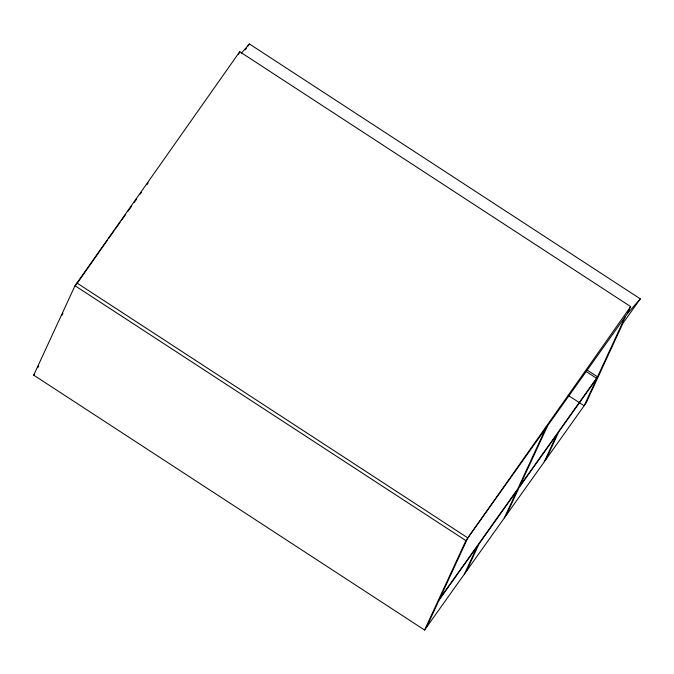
<?xml version="1.0" encoding="UTF-8"?>
<svg xmlns="http://www.w3.org/2000/svg" width="674" height="674" viewBox="0 0 674 674"><rect width="100%" height="100%" fill="white"/><g stroke="black" fill="none" stroke-linecap="round" stroke-linejoin="round"><path stroke-width="1.01" d="M241.267 53.288L249.422 43.962L640.3 298.852L622.936 323.267L586.068 403.044L424.578 630.038L33.7 375.148L75.016 285.725L239.75 51.713L630.637 306.603L627.393 313.621L467.832 537.903L426.507 627.326M37.803 367.718L38.679 365.839M62.101 315.146L62.977 313.258M76.078 284.9L107.36 240.264M238.537 54.341L239.75 51.713M424.578 630.038L465.903 540.615L630.637 306.603M464.47 573.97L477.099 546.648L439.136 600.003M466.4 571.257L479.029 543.935L516.983 490.571L504.363 517.902M545.679 428.479L517.733 488.962L439.878 598.394M506.292 515.189L518.913 487.858L556.876 434.503L544.247 461.825M547.608 425.766L519.662 486.257L597.509 376.825L586.944 369.933M546.176 459.112L558.805 431.79L596.768 378.434L586.203 371.543M625.464 316.333L584.139 405.756L568.292 395.427M108.573 238.554L114.049 230.862M115.262 229.152L120.132 222.31M121.345 220.6L125.608 214.618M128.035 211.198L131.691 206.067M134.118 202.647L136.552 199.226M140.2 194.095L141.422 192.385M146.89 184.693L148.112 182.983M245.226 49.851L246.423 48.166M247.619 46.489L249.422 43.962M33.7 375.148L34.669 373.792M627.393 313.621L640.3 298.852M76.946 283.013L467.832 537.903M75.016 285.725L465.903 540.615"/></g></svg>
